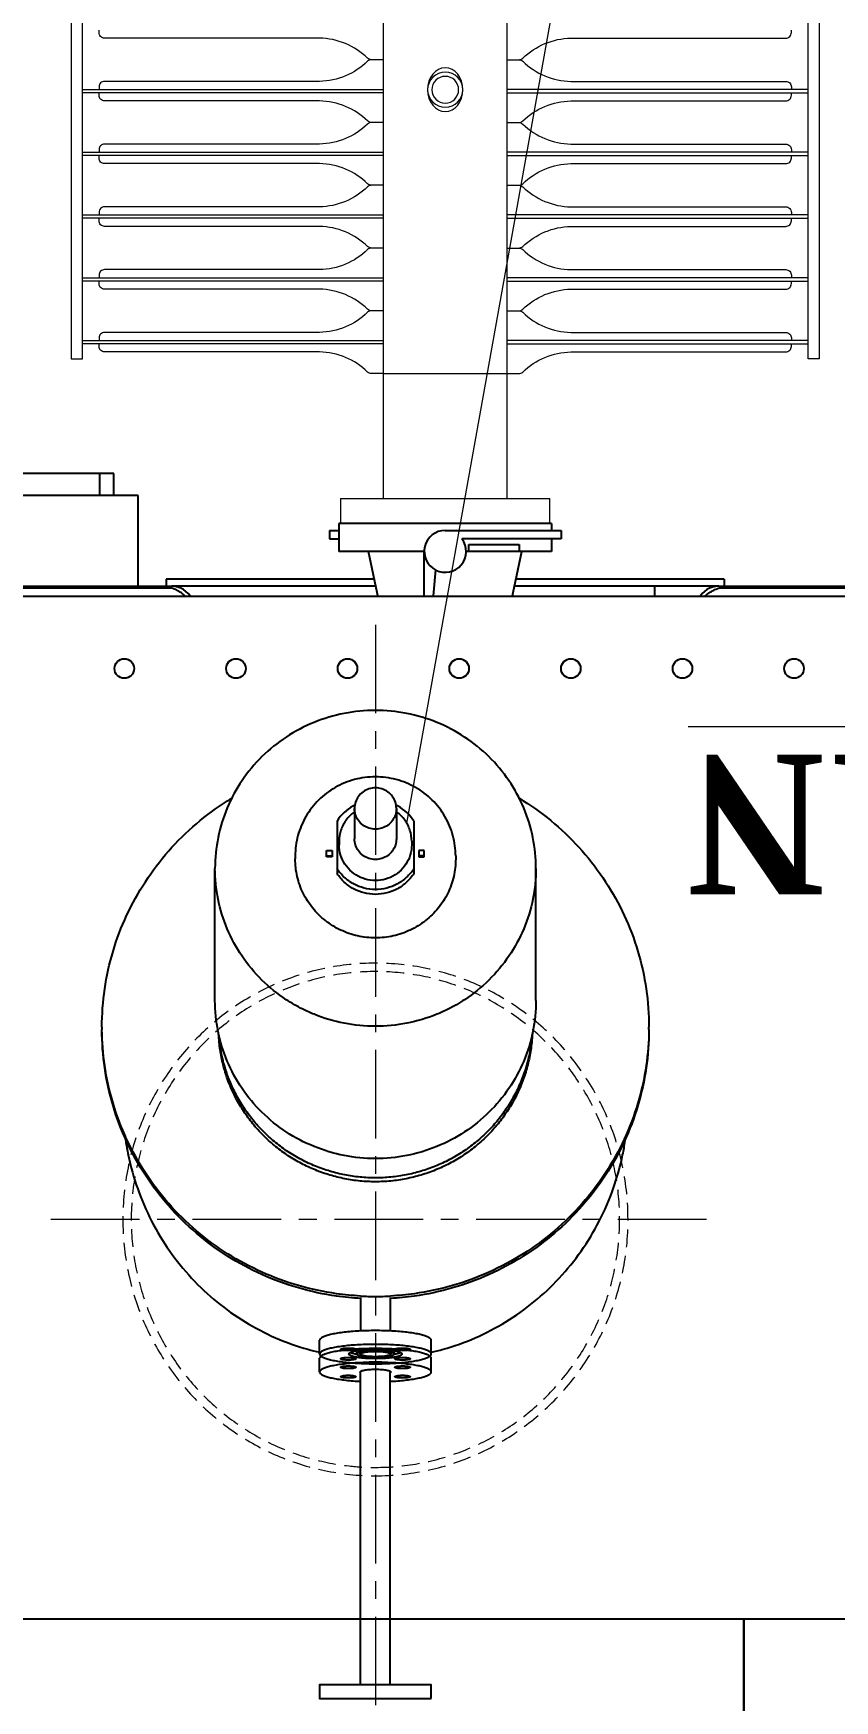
# Model space of a CAD drawing. Header units: inches. Extents: x -406115 to -363140, y -27318 to 35879.
# Drawn here: x -377064 to -376489, y 8622 to 9817 of the extents above; entities that cross this region are included whole.
import ezdxf

# ---------------------------------------------------------------- set-up
doc = ezdxf.new("R2010")
doc.units = ezdxf.units.IN
doc.header["$MEASUREMENT"] = 0
doc.set_wipeout_variables(frame=1)
doc.linetypes.add('CENTROX2', pattern=[101.6, 63.5, -12.7, 12.7, -12.7])
doc.linetypes.add('NASCOSTAX2', pattern=[19.05, 12.7, -6.35])
for name, color, linetype, lineweight in [('Assi AT', 201, 'CENTROX2', 5), ('N_Coperchio', 3, 'NASCOSTAX2', 13), ('Quote', 3, 'Continuous', 9), ('Radiatori', 140, 'Continuous', 13)]:
    doc.layers.add(name, color=color, linetype=linetype, lineweight=lineweight)
for name, color, linetype in [('Isolatori AT', 230, 'Continuous'), ('STD_Cassa', 7, 'Continuous'), ('STD_Coperchio', 2, 'Continuous'), ('Tubazioni Sfiato Torrette', 222, 'Continuous')]:
    doc.layers.add(name, color=color, linetype=linetype)
doc.styles.add('Accesories List', font='romans.shx', dxfattribs={"width": 0.9})

# ---------------------------------------------------------------- blocks, each defined once
blk = doc.blocks.new('*U234')
for p, q in [((0, -75), (0, 75)), ((0, 75), (18, 75)), ((18, -75), (18, 75)), ((18, 44.5), (1547.5, 44.5)), ((107.5, -44.5), (107.5, 44.5)), ((1547.5, -44.5), (18, -44.5)), ((18, -75), (0, -75))]:
    blk.add_line(p, q)
for points in [[(118, 260), (1537, 260), (1537, 268), (118, 268)], [(118, -260), (1537, -260), (1537, -268), (118, -268)]]:
    blk.add_lwpolyline(points, close=True)
for points in [[(128.8, 44.5), (128.8, 260), (131.2, 260), (131.2, 44.5)], [(173.8, 44.5), (173.8, 260), (176.2, 260), (176.2, 44.5)], [(218.8, 44.5), (218.8, 260), (221.2, 260), (221.2, 44.5)], [(263.8, 44.5), (263.8, 260), (266.2, 260), (266.2, 44.5)], [(308.8, 44.5), (308.8, 260), (311.2, 260), (311.2, 44.5)], [(128.8, -44.5), (128.8, -260), (131.2, -260), (131.2, -44.5)], [(173.8, -44.5), (173.8, -260), (176.2, -260), (176.2, -44.5)], [(218.8, -44.5), (218.8, -260), (221.2, -260), (221.2, -44.5)], [(263.8, -44.5), (263.8, -260), (266.2, -260), (266.2, -44.5)], [(308.8, -44.5), (308.8, -260), (311.2, -260), (311.2, -44.5)]]:
    blk.add_lwpolyline(points)
for points in [[(107.5, 44.5), (107.5, 52.8, -0.194653), (108.6, 55.6, 0.189044), (123, 90.1), (123, 244.1, -0.414214), (127, 248.1), (128.8, 248.1)], [(152.5, 44.5), (152.5, 52.8, 0.194653), (151.4, 55.6, -0.189044), (137, 90.1), (137, 244.1, 0.414214), (133, 248.1), (131.2, 248.1)], [(152.5, 44.5), (152.5, 52.8, -0.194653), (153.6, 55.6, 0.189044), (168, 90.1), (168, 244.1, -0.414214), (172, 248.1), (173.8, 248.1)], [(197.5, 44.5), (197.5, 52.8, 0.194653), (196.4, 55.6, -0.189044), (182, 90.1), (182, 244.1, 0.414214), (178, 248.1), (176.2, 248.1)], [(197.5, 44.5), (197.5, 52.8, -0.194653), (198.6, 55.6, 0.189044), (213, 90.1), (213, 244.1, -0.414214), (217, 248.1), (218.8, 248.1)], [(242.5, 44.5), (242.5, 52.8, 0.194653), (241.4, 55.6, -0.189044), (227, 90.1), (227, 244.1, 0.414214), (223, 248.1), (221.2, 248.1)], [(242.5, 44.5), (242.5, 52.8, -0.194653), (243.6, 55.6, 0.189044), (258, 90.1), (258, 244.1, -0.414214), (262, 248.1), (263.8, 248.1)], [(287.5, 44.5), (287.5, 52.8, 0.194653), (286.4, 55.6, -0.189044), (272, 90.1), (272, 244.1, 0.414214), (268, 248.1), (266.2, 248.1)], [(287.5, 44.5), (287.5, 52.8, -0.194653), (288.6, 55.6, 0.189044), (303, 90.1), (303, 244.1, -0.414214), (307, 248.1), (308.8, 248.1)], [(332.5, 44.5), (332.5, 52.8, 0.194653), (331.4, 55.6, -0.189044), (317, 90.1), (317, 244.1, 0.414214), (313, 248.1), (311.2, 248.1)], [(332.5, 44.5), (332.5, 52.8, -0.194653), (333.6, 55.6, 0.189044), (348, 90.1), (348, 244.1, -0.414214), (352, 248.1), (353.8, 248.1)], [(107.5, -44.5), (107.5, -52.8, 0.194653), (108.6, -55.6, -0.189044), (123, -90.1), (123, -244.1, 0.414214), (127, -248.1), (128.8, -248.1)], [(152.5, -44.5), (152.5, -52.8, -0.194653), (151.4, -55.6, 0.189044), (137, -90.1), (137, -244.1, -0.414214), (133, -248.1), (131.2, -248.1)], [(152.5, -44.5), (152.5, -52.8, 0.194653), (153.6, -55.6, -0.189044), (168, -90.1), (168, -244.1, 0.414214), (172, -248.1), (173.8, -248.1)], [(197.5, -44.5), (197.5, -52.8, -0.194653), (196.4, -55.6, 0.189044), (182, -90.1), (182, -244.1, -0.414214), (178, -248.1), (176.2, -248.1)], [(197.5, -44.5), (197.5, -52.8, 0.194653), (198.6, -55.6, -0.189044), (213, -90.1), (213, -244.1, 0.414214), (217, -248.1), (218.8, -248.1)], [(242.5, -44.5), (242.5, -52.8, -0.194653), (241.4, -55.6, 0.189044), (227, -90.1), (227, -244.1, -0.414214), (223, -248.1), (221.2, -248.1)], [(242.5, -44.5), (242.5, -52.8, 0.194653), (243.6, -55.6, -0.189044), (258, -90.1), (258, -244.1, 0.414214), (262, -248.1), (263.8, -248.1)], [(287.5, -44.5), (287.5, -52.8, -0.194653), (286.4, -55.6, 0.189044), (272, -90.1), (272, -244.1, -0.414214), (268, -248.1), (266.2, -248.1)], [(287.5, -44.5), (287.5, -52.8, 0.194653), (288.6, -55.6, -0.189044), (303, -90.1), (303, -244.1, 0.414214), (307, -248.1), (308.8, -248.1)], [(332.5, -44.5), (332.5, -52.8, -0.194653), (331.4, -55.6, 0.189044), (317, -90.1), (317, -244.1, -0.414214), (313, -248.1), (311.2, -248.1)], [(332.5, -44.5), (332.5, -52.8, 0.194653), (333.6, -55.6, -0.189044), (348, -90.1), (348, -244.1, 0.414214), (352, -248.1), (353.8, -248.1)]]:
    blk.add_lwpolyline(points, format="xyb")
for radius in [12.6, 9.6]:
    blk.add_circle((311, 0), radius)
blk.add_ellipse((311, 0), major_axis=(15.7, 0), ratio=0.806492)
blk = doc.blocks.new('*U219')
blk.add_lwpolyline([(-40, 0), (-40, -10), (40, -10), (40, 0)], close=True)
blk = doc.blocks.new('A$C59F54F1A')
at = {"layer": 'Tubazioni Sfiato Torrette'}
for p, q in [((-40, -16.8), (-40, -6.9)), ((40, -16.8), (40, -6.9)), ((-10.6, -241), (-10.6, -16.8)), ((10.6, -241), (10.6, -16.8))]:
    blk.add_line(p, q, dxfattribs=at)
for points, start_tangent, end_tangent in [([(-40, -6.9), (-39.9, -6.4), (-39, -5.4), (-37.2, -4.4), (-34.6, -3.5), (-31.3, -2.6), (-27.2, -1.9), (-22.5, -1.2), (-17.4, -0.7), (-11.8, -0.3), (-6, -0.1), (0, 0)], (0, 1), (1, 0)), ([(0, 0), (6, -0.1), (11.8, -0.3), (17.4, -0.7), (22.5, -1.2), (27.2, -1.9), (31.3, -2.6), (34.6, -3.5), (37.2, -4.4), (39, -5.4), (39.9, -6.4), (40, -6.9)], (1, 0), (0, -1)), ([(-40, -16.8), (-39.9, -16.3), (-39, -15.2), (-37.2, -14.3), (-34.6, -13.3), (-31.3, -12.5), (-27.2, -11.7), (-22.5, -11.1), (-17.4, -10.5), (-11.8, -10.2), (-6, -9.9), (0, -9.8)], (0, 1), (1, 0)), ([(0, -9.8), (6, -9.9), (11.8, -10.2), (17.4, -10.5), (22.5, -11.1), (27.2, -11.7), (31.3, -12.5), (34.6, -13.3), (37.2, -14.3), (39, -15.2), (39.9, -16.3), (40, -16.8)], (1, 0), (0, -1)), ([(-19.4, -12.5), (-20.7, -12.5), (-21.8, -12.6), (-22.9, -12.7), (-23.7, -12.8), (-24.4, -13), (-24.8, -13.2), (-24.9, -13.4)], (-1, 0), (0, -1)), ([(-24.9, -13.4), (-24.8, -13.6), (-24.4, -13.8), (-23.7, -14), (-22.9, -14.2), (-21.8, -14.3), (-20.7, -14.3), (-19.4, -14.4)], (0, -1), (1, 0)), ([(-19.4, -19.2), (-20.7, -19.2), (-21.8, -19.3), (-22.9, -19.4), (-23.7, -19.6), (-24.4, -19.8), (-24.8, -20), (-24.9, -20.2)], (-1, 0), (0, -1)), ([(-24.9, -20.2), (-24.8, -20.4), (-24.4, -20.6), (-23.7, -20.8), (-22.9, -20.9), (-21.8, -21), (-20.7, -21.1), (-19.4, -21.1)], (0, -1), (1, 0)), ([(-13.9, -13.4), (-14.1, -13.2), (-14.5, -13), (-15.1, -12.8), (-16, -12.7), (-17.1, -12.6), (-18.2, -12.5), (-19.4, -12.5)], (0, 1), (-1, 0)), ([(-19.4, -14.4), (-18.2, -14.3), (-17.1, -14.3), (-16, -14.2), (-15.1, -14), (-14.5, -13.8), (-14.1, -13.6), (-13.9, -13.4)], (1, 0), (0, 1)), ([(-13.9, -20.2), (-14.1, -20), (-14.5, -19.8), (-15.1, -19.6), (-16, -19.4), (-17.1, -19.3), (-18.2, -19.2), (-19.4, -19.2)], (0, 1), (-1, 0)), ([(-19.4, -21.1), (-18.2, -21.1), (-17.1, -21), (-16, -20.9), (-15.1, -20.8), (-14.5, -20.6), (-14.1, -20.4), (-13.9, -20.2)], (1, 0), (0, 1)), ([(0, -14.9), (-2.3, -14.9), (-4.5, -15), (-6.5, -15.2), (-8.2, -15.5), (-9.5, -15.8), (-10.5, -16.2), (-10.9, -16.6), (-11, -16.8)], (-1, 0), (0, -1)), ([(11, -16.8), (10.9, -16.6), (10.5, -16.2), (9.5, -15.8), (8.2, -15.5), (6.5, -15.2), (4.5, -15), (2.3, -14.9), (0, -14.9)], (0, 1), (-1, 0)), ([(19.4, -12.5), (18.2, -12.5), (17.1, -12.6), (16, -12.7), (15.1, -12.8), (14.5, -13), (14.1, -13.2), (13.9, -13.4)], (-1, 0), (0, -1)), ([(13.9, -13.4), (14.1, -13.6), (14.5, -13.8), (15.1, -14), (16, -14.2), (17.1, -14.3), (18.2, -14.3), (19.4, -14.4)], (0, -1), (1, 0)), ([(19.4, -19.2), (18.2, -19.2), (17.1, -19.3), (16, -19.4), (15.1, -19.6), (14.5, -19.8), (14.1, -20), (13.9, -20.2)], (-1, 0), (0, -1)), ([(13.9, -20.2), (14.1, -20.4), (14.5, -20.6), (15.1, -20.8), (16, -20.9), (17.1, -21), (18.2, -21.1), (19.4, -21.1)], (0, -1), (1, 0)), ([(24.9, -13.4), (24.8, -13.2), (24.4, -13), (23.7, -12.8), (22.9, -12.7), (21.8, -12.6), (20.7, -12.5), (19.4, -12.5)], (0, 1), (-1, 0)), ([(19.4, -14.4), (20.7, -14.3), (21.8, -14.3), (22.9, -14.2), (23.7, -14), (24.4, -13.8), (24.8, -13.6), (24.9, -13.4)], (1, 0), (0, 1)), ([(24.9, -20.2), (24.8, -20), (24.4, -19.8), (23.7, -19.6), (22.9, -19.4), (21.8, -19.3), (20.7, -19.2), (19.4, -19.2)], (0, 1), (-1, 0)), ([(19.4, -21.1), (20.7, -21.1), (21.8, -21), (22.9, -20.9), (23.7, -20.8), (24.4, -20.6), (24.8, -20.4), (24.9, -20.2)], (1, 0), (0, 1))]:
    blk.add_spline(points, degree=3, dxfattribs=dict(at, start_tangent=start_tangent, end_tangent=end_tangent))
for points, knots in [([(-10.6, -23.5), (-11, -23.5), (-13.3, -23.4), (-17.2, -23.1), (-22.4, -22.6), (-27, -21.9), (-31.1, -21.2), (-34.4, -20.4), (-37, -19.5), (-38.8, -18.5), (-39.9, -17.6), (-40, -17), (-40, -16.8)], [10.628615, 10.628615, 10.628615, 10.628615, 11.795288, 17.37334, 22.576747, 27.295458, 31.432406, 34.907679, 37.665094, 39.687304, 41.046619, 41.573314, 41.573314, 41.573314, 41.573314]), ([(-11, -16.8), (-11, -16.9), (-10.9, -17.1), (-10.8, -17.2), (-10.6, -17.3)], [0, 0, 0, 0, 0.2033558, 0.6480797, 0.6480797, 0.6480797, 0.6480797]), ([(40, -16.8), (40, -17), (39.9, -17.6), (38.8, -18.5), (37, -19.5), (34.4, -20.4), (31.1, -21.2), (27, -21.9), (22.4, -22.6), (17.2, -23.1), (13.3, -23.4), (11, -23.5), (10.6, -23.5)], [0, 0, 0, 0, 0.526695, 1.88601, 3.90822, 6.665635, 10.140908, 14.277856, 18.996567, 24.199974, 29.778026, 30.944699, 30.944699, 30.944699, 30.944699]), ([(10.6, -17.3), (10.8, -17.2), (10.9, -17.1), (11, -16.9), (11, -16.8)], [10.7755835, 10.7755835, 10.7755835, 10.7755835, 11.2203074, 11.4236633, 11.4236633, 11.4236633, 11.4236633])]:
    blk.add_open_spline(points, degree=3, knots=knots, dxfattribs=at)
at = {"layer": 'Tubazioni Sfiato Torrette', "xscale": -1, "rotation": 180}
blk.add_blockref('*U219', (0, -251), dxfattribs=at)

msp = doc.modelspace()

# ---------------------------------------------------------------- linework, layer by layer
at = {"layer": 'STD_Cassa'}
for p, q in [((-377005.868, 9501.674), (-377110.868, 9501.674)), ((-377015.868, 9485.799), (-377015.868, 9501.674)), ((-377005.868, 9485.799), (-377005.868, 9501.674)), ((-377005.868, 9485.799), (-377110.868, 9485.799)), ((-376988.368, 9485.799), (-377005.868, 9485.799)), ((-376988.368, 9420.799), (-376988.368, 9485.799)), ((-376851.368, 9460.799), (-376851.368, 9454.799)), ((-376851.368, 9460.799), (-376844.568, 9460.799)), ((-376844.568, 9465.799), (-376844.568, 9445.799)), ((-376692.168, 9465.799), (-376844.568, 9465.799)), ((-376768.368, 9460.799), (-376685.368, 9460.799)), ((-376692.168, 9465.799), (-376692.168, 9460.799)), ((-376685.368, 9460.799), (-376685.368, 9454.799)), ((-376851.368, 9454.799), (-376844.568, 9454.799)), ((-376783.368, 9445.799), (-376844.568, 9445.799)), ((-376816.194, 9411.799), (-376823.368, 9445.799)), ((-376783.368, 9397.799), (-376783.368, 9445.799)), ((-376685.368, 9454.799), (-376756.368, 9454.799)), ((-376692.168, 9445.799), (-376753.368, 9445.799)), ((-376751.368, 9445.799), (-376751.368, 9450.799)), ((-376751.368, 9450.799), (-376715.368, 9450.799)), ((-376720.542, 9411.799), (-376713.368, 9445.799)), ((-376715.368, 9450.799), (-376715.368, 9445.799)), ((-376692.168, 9454.799), (-376692.168, 9445.799)), ((-376775.331, 9432.513), (-376778.368, 9397.799)), ((-377152.368, 9420.799), (-376964.368, 9420.799)), ((-376968.368, 9425.799), (-376968.368, 9420.799)), ((-376819.148, 9425.799), (-376968.368, 9425.799)), ((-376818.093, 9420.799), (-376964.368, 9420.799)), ((-376572.368, 9420.799), (-376718.643, 9420.799)), ((-376568.368, 9425.799), (-376717.588, 9425.799)), ((-376618.368, 9420.799), (-376618.368, 9411.799)), ((-376572.368, 9420.799), (-376384.368, 9420.799)), ((-376568.368, 9425.799), (-376568.368, 9420.799)), ((-376964.368, 9419.506), (-377152.368, 9419.506)), ((-376384.368, 9419.506), (-376572.368, 9419.506)), ((-376778.368, 9397.799), (-376783.368, 9397.799))]:
    msp.add_line(p, q, dxfattribs=at)
for points in [[(-375114.368, 9411.799), (-375114.368, 7643.799), (-380162.368, 7643.799), (-380162.368, 9411.799)], [(-375254.368, 9271.799), (-375254.368, 7783.799), (-380022.368, 7783.799), (-380022.368, 9271.799)]]:
    msp.add_lwpolyline(points, close=True, dxfattribs=at)
for points in [[(-375144.368, 7658.799), (-380127.368, 7658.799, -0.41421356), (-380147.368, 7678.799), (-380147.368, 9381.799, -0.41421356), (-380127.368, 9401.799), (-375144.368, 9401.799, -0.41421356), (-375124.368, 9381.799), (-375124.368, 7678.799, -0.41421356)], [(-375239.368, 7753.799), (-380032.368, 7753.799, -0.41421356), (-380052.368, 7773.799), (-380052.368, 9286.799, -0.41421356), (-380032.368, 9306.799), (-375239.368, 9306.799, -0.41421356), (-375219.368, 9286.799), (-375219.368, 7773.799, -0.41421356)], [(-375239.368, 7763.799), (-380032.368, 7763.799, -0.41421356), (-380042.368, 7773.799), (-380042.368, 9286.799, -0.41421356), (-380032.368, 9296.799), (-375239.368, 9296.799, -0.41421356), (-375229.368, 9286.799), (-375229.368, 7773.799, -0.41421356)]]:
    msp.add_lwpolyline(points, format="xyb", close=True, dxfattribs=at)
for centre in [(-376998.368, 9361.799), (-376918.368, 9361.799), (-376838.368, 9361.799), (-376758.368, 9361.799), (-376678.368, 9361.799), (-376598.368, 9361.799), (-376518.368, 9361.799)]:
    msp.add_circle(centre, 7, dxfattribs=at)
for centre, radius, start, end in [((-376768.368, 9445.799), 15, 90, 36.869898), ((-376964.368, 9404.799), 16, 26.247694, 90), ((-376572.368, 9404.799), 16, 90, 154.042434)]:
    msp.add_arc(centre, radius, start, end, dxfattribs=at)
for points, start_tangent, end_tangent in [([(-376952.652, 9411.846), (-376954.392, 9413.636), (-376957.426, 9416.029), (-376960.808, 9417.998), (-376964.368, 9419.506)], (-0.65534933, 0.75532593), (-0.94254515, 0.33407878)), ([(-376584.085, 9411.846), (-376582.344, 9413.636), (-376579.31, 9416.029), (-376575.929, 9417.998), (-376572.368, 9419.506)], (0.65534933, 0.75532593), (0.94254515, 0.33407878))]:
    msp.add_spline(points, degree=3, dxfattribs=dict(at, start_tangent=start_tangent, end_tangent=end_tangent))

# ---------------------------------------------------------------- block references
at = {"layer": 'Radiatori', "xscale": -1, "rotation": 270}
msp.add_blockref('*U234', (-376768.368, 9465.799), dxfattribs=at)

# ---------------------------------------------------------------- next in the draw order: wipeouts: each hides what was drawn before it
msp.add_wipeout([(-380164.368, 9413.799), (-375112.368, 9413.799), (-375112.368, 7641.799), (-380164.368, 7641.799)]).dxf.layer = 'STD_Coperchio'

# ---------------------------------------------------------------- next in the draw order: linework, layer by layer
at = {"color": 7, "lineweight": 0, "ltscale": 0.13}
msp.add_lwpolyline([(-376795.861, 9250.976), (-376081.611, 13238.957)], dxfattribs=at)
at = {"layer": 'Assi AT'}
for p, q in [((-376818.368, 9393.214), (-376818.368, 7758.683)), ((-376581.076, 8966.799), (-377055.66, 8966.799))]:
    msp.add_line(p, q, dxfattribs=at)
at = {"layer": 'Isolatori AT'}
for p, q in [((-376833.368, 9261.434), (-376833.368, 9239.728)), ((-376803.368, 9261.434), (-376803.368, 9239.728)), ((-376845.868, 9252.444), (-376845.868, 9214.856)), ((-376790.868, 9252.444), (-376790.868, 9214.856)), ((-376853.368, 9226.818), (-376853.368, 9231.452)), ((-376853.368, 9231.452), (-376849.368, 9231.452)), ((-376849.368, 9231.452), (-376849.368, 9226.818)), ((-376844.368, 9237.991), (-376844.368, 9235.387)), ((-376792.368, 9237.991), (-376792.368, 9235.387)), ((-376787.368, 9231.452), (-376787.368, 9226.818)), ((-376783.368, 9231.452), (-376787.368, 9231.452)), ((-376783.368, 9226.818), (-376783.368, 9231.452)), ((-376933.368, 9123.731), (-376933.368, 9218.543)), ((-376875.868, 9227.399), (-376875.868, 9225.315)), ((-376853.368, 9227.513), (-376849.368, 9227.513)), ((-376849.368, 9226.818), (-376853.368, 9226.818)), ((-376783.368, 9227.513), (-376787.368, 9227.513)), ((-376787.368, 9226.818), (-376783.368, 9226.818)), ((-376760.868, 9227.399), (-376760.868, 9225.315)), ((-376703.368, 9123.731), (-376703.368, 9218.543))]:
    msp.add_line(p, q, dxfattribs=at)
for centre, radius, start, end in [((-376818.681, 9235.021), 32.291, 119.490594, 147.345722), ((-376818.537, 9234.82), 32.536, 118.525933, 119.537288), ((-376818.504, 9234.758), 32.607, 116.470359, 118.525002), ((-376818.581, 9237.894), 25.796, 125.061996, 125.857582), ((-376818.233, 9234.758), 32.607, 61.474998, 63.529641), ((-376818.2, 9234.82), 32.536, 60.462712, 61.474067), ((-376818.056, 9235.021), 32.291, 32.654278, 60.509406)]:
    msp.add_arc(centre, radius, start, end, dxfattribs=at)
for points, start_tangent, end_tangent in [([(-376703.368, 9218.543), (-376705.578, 9240.637), (-376712.122, 9261.883), (-376722.749, 9281.463), (-376737.051, 9298.625), (-376754.478, 9312.709), (-376774.36, 9323.175), (-376795.933, 9329.619), (-376818.368, 9331.796), (-376840.804, 9329.619), (-376862.377, 9323.175), (-376882.259, 9312.709), (-376899.686, 9298.625), (-376913.987, 9281.463), (-376924.614, 9261.883), (-376931.159, 9240.637), (-376933.368, 9218.543)], (0, 1), (0, -1)), ([(-376760.868, 9227.399), (-376762.824, 9242.073), (-376768.562, 9255.756), (-376777.695, 9267.512), (-376789.611, 9276.54), (-376803.493, 9282.215), (-376818.392, 9284.147), (-376833.286, 9282.204), (-376847.156, 9276.523), (-376859.058, 9267.495), (-376868.181, 9255.746), (-376873.914, 9242.07), (-376875.868, 9227.399)], (0, 1), (0, -1)), ([(-376803.368, 9261.434), (-376804.102, 9265.999), (-376806.233, 9270.117), (-376809.552, 9273.385), (-376813.733, 9275.483), (-376818.368, 9276.206), (-376823.004, 9275.483), (-376827.185, 9273.385), (-376830.504, 9270.117), (-376832.634, 9265.999), (-376833.368, 9261.434)], (0, 1), (0, -1)), ([(-376833.691, 9258.8), (-376839.425, 9253.1), (-376843.102, 9245.931), (-376844.368, 9237.991)], (-0.81047392, -0.58577472), (0, -1)), ([(-376803.368, 9261.434), (-376804.102, 9256.869), (-376806.233, 9252.751), (-376809.552, 9249.483), (-376813.733, 9247.385), (-376818.368, 9246.662), (-376823.004, 9247.385), (-376827.185, 9249.483), (-376830.504, 9252.751), (-376832.634, 9256.869), (-376833.368, 9261.434)], (0, -1), (0, 1)), ([(-376792.368, 9237.991), (-376793.637, 9245.938), (-376797.326, 9253.121), (-376803.084, 9258.828)], (0, 1), (-0.81154503, 0.58428989)), ([(-376792.368, 9235.387), (-376793.421, 9228.173), (-376796.496, 9221.543), (-376801.342, 9216.036), (-376807.568, 9212.095), (-376814.668, 9210.042), (-376822.068, 9210.042), (-376829.169, 9212.095), (-376835.395, 9216.036), (-376840.241, 9221.543), (-376843.315, 9228.173), (-376844.368, 9235.387)], (0, -1), (0, 1)), ([(-376803.368, 9239.728), (-376804.102, 9235.163), (-376806.233, 9231.045), (-376809.552, 9227.777), (-376813.733, 9225.679), (-376818.368, 9224.956), (-376823.004, 9225.679), (-376827.185, 9227.777), (-376830.504, 9231.045), (-376832.634, 9235.163), (-376833.368, 9239.728)], (0, -1), (0, 1)), ([(-376870.444, 9117.567), (-376882.259, 9124.376), (-376899.686, 9138.461), (-376913.987, 9155.623), (-376924.614, 9175.203), (-376931.159, 9196.448), (-376933.368, 9218.543)], (-0.89435124, 0.44736546), (0, 1)), ([(-376760.868, 9225.315), (-376762.31, 9212.714), (-376766.563, 9200.746), (-376773.413, 9190.009), (-376782.518, 9181.043), (-376793.42, 9174.296), (-376805.573, 9170.108), (-376818.368, 9168.689), (-376831.163, 9170.108), (-376843.317, 9174.296), (-376854.219, 9181.043), (-376863.324, 9190.009), (-376870.174, 9200.746), (-376874.427, 9212.714), (-376875.868, 9225.315)], (0, -1), (0, 1)), ([(-376790.868, 9218.329), (-376796.059, 9212.112), (-376802.661, 9207.366), (-376810.258, 9204.393), (-376818.368, 9203.38), (-376826.479, 9204.393), (-376834.075, 9207.366), (-376840.677, 9212.112), (-376845.868, 9218.329)], (-0.53878646, -0.84244237), (-0.53878646, 0.84244237)), ([(-376703.368, 9218.543), (-376705.578, 9196.448), (-376712.122, 9175.203), (-376722.749, 9155.623), (-376737.051, 9138.461), (-376754.478, 9124.376), (-376766.292, 9117.567)], (0, -1), (-0.89435124, -0.44736546)), ([(-376790.868, 9214.856), (-376796.059, 9208.639), (-376802.661, 9203.893), (-376810.258, 9200.92), (-376818.368, 9199.907), (-376826.479, 9200.92), (-376834.075, 9203.893), (-376840.677, 9208.639), (-376845.868, 9214.856)], (-0.53878646, -0.84244237), (-0.53878646, 0.84244237)), ([(-376703.368, 9123.731), (-376705.578, 9101.636), (-376712.122, 9080.391), (-376722.749, 9060.811), (-376737.051, 9043.649), (-376754.478, 9029.564), (-376774.36, 9019.099), (-376795.933, 9012.654), (-376818.368, 9010.478), (-376840.804, 9012.654), (-376862.377, 9019.099), (-376882.259, 9029.564), (-376899.686, 9043.649), (-376913.987, 9060.811), (-376924.614, 9080.391), (-376931.159, 9101.636), (-376933.368, 9123.731)], (0, -1), (0, 1)), ([(-376766.292, 9117.567), (-376774.36, 9113.911), (-376795.933, 9107.466), (-376818.368, 9105.29), (-376840.804, 9107.466), (-376862.377, 9113.911), (-376870.444, 9117.567)], (-0.89435124, -0.44736546), (-0.89435124, 0.44736546)), ([(-376705.97, 9099.928), (-376706.41, 9093.77), (-376708.03, 9083.015), (-376710.713, 9072.469), (-376714.432, 9062.232), (-376719.152, 9052.403), (-376724.828, 9043.077), (-376731.405, 9034.345), (-376738.819, 9026.289), (-376746.999, 9018.987), (-376755.867, 9012.51), (-376765.336, 9006.921), (-376775.316, 9002.272), (-376785.711, 8998.609), (-376796.421, 8995.967), (-376807.341, 8994.372), (-376818.368, 8993.839), (-376829.395, 8994.372), (-376840.316, 8995.967), (-376851.025, 8998.609), (-376861.42, 9002.272), (-376871.4, 9006.921), (-376880.87, 9012.51), (-376889.738, 9018.987), (-376897.918, 9026.289), (-376905.332, 9034.345), (-376911.909, 9043.077), (-376917.584, 9052.403), (-376922.305, 9062.232), (-376926.024, 9072.469), (-376928.707, 9083.015), (-376930.327, 9093.77), (-376930.767, 9099.928)], (-0.04310229, -0.99907066), (-0.04310229, 0.99907066)), ([(-376706.163, 9099.389), (-376706.41, 9096.548), (-376708.03, 9085.794), (-376710.713, 9075.247), (-376714.432, 9065.01), (-376719.152, 9055.181), (-376724.828, 9045.856), (-376731.405, 9037.123), (-376738.819, 9029.067), (-376746.999, 9021.765), (-376755.867, 9015.289), (-376765.336, 9009.699), (-376775.316, 9005.05), (-376785.711, 9001.388), (-376796.421, 8998.746), (-376807.341, 8997.151), (-376818.368, 8996.617), (-376829.395, 8997.151), (-376840.316, 8998.746), (-376851.025, 9001.388), (-376861.42, 9005.05), (-376871.4, 9009.699), (-376880.87, 9015.289), (-376889.738, 9021.765), (-376897.918, 9029.067), (-376905.332, 9037.123), (-376911.909, 9045.856), (-376917.584, 9055.181), (-376922.305, 9065.01), (-376926.024, 9075.247), (-376928.707, 9085.794), (-376930.327, 9096.548), (-376930.573, 9099.389)], (-0.07347703, -0.99729691), (-0.07347703, 0.99729691))]:
    msp.add_spline(points, degree=3, dxfattribs=dict(at, start_tangent=start_tangent, end_tangent=end_tangent))
at = {"layer": 'N_Coperchio', "extrusion": (0, 0, -1)}
msp.add_ellipse((-376818.368, 8966.799), major_axis=(0, -183.75), ratio=0.98503401, dxfattribs=at)
at = {"layer": 'N_Coperchio'}
msp.add_open_spline([(-376818.368, 8789.049), (-376824.684, 8789.049), (-376830.999, 8789.396), (-376847.816, 8791.253), (-376858.249, 8793.391), (-376878.564, 8799.548), (-376888.446, 8803.567), (-376907.334, 8813.353), (-376916.339, 8819.121), (-376933.177, 8832.216), (-376941.009, 8839.544), (-376955.242, 8855.518), (-376961.641, 8864.165), (-376972.797, 8882.493), (-376977.553, 8892.174), (-376985.262, 8912.252), (-376988.216, 8922.649), (-376992.223, 8943.814), (-376993.277, 8954.583), (-376993.448, 8976.136), (-376992.567, 8986.92), (-376988.898, 9008.149), (-376986.11, 9018.593), (-376978.722, 9038.795), (-376974.121, 9048.554), (-376963.258, 9067.063), (-376956.997, 9075.814), (-376943.021, 9092.021), (-376935.307, 9099.476), (-376918.679, 9112.846), (-376909.767, 9118.761), (-376891.037, 9128.857), (-376881.22, 9133.038), (-376861.005, 9139.528), (-376850.608, 9141.838), (-376829.573, 9144.51), (-376818.936, 9144.873), (-376797.772, 9143.641), (-376787.245, 9142.046), (-376766.647, 9136.949), (-376756.577, 9133.448), (-376737.223, 9124.653), (-376727.94, 9119.359), (-376710.468, 9107.154), (-376702.278, 9100.242), (-376687.263, 9085.027), (-376680.437, 9076.724), (-376668.376, 9058.998), (-376663.14, 9049.576), (-376654.432, 9029.925), (-376650.96, 9019.695), (-376645.895, 8998.766), (-376644.302, 8988.066), (-376643.047, 8966.55), (-376643.386, 8955.734), (-376645.984, 8934.342), (-376648.243, 8923.767), (-376654.607, 8903.208), (-376658.711, 8893.223), (-376668.63, 8874.174), (-376674.444, 8865.109), (-376687.588, 8848.199), (-376694.919, 8840.353), (-376710.854, 8826.138), (-376719.458, 8819.768), (-376737.657, 8808.715), (-376747.252, 8804.031), (-376767.115, 8796.502), (-376777.384, 8793.657), (-376797.899, 8789.963), (-376808.133, 8789.049), (-376818.368, 8789.049)], degree=3, knots=[0, 0, 0, 0, 0.10832337, 0.10832337, 0.29012084, 0.29012084, 0.4719183, 0.4719183, 0.65371577, 0.65371577, 0.83551324, 0.83551324, 1.01731071, 1.01731071, 1.19910818, 1.19910818, 1.38090565, 1.38090565, 1.56270312, 1.56270312, 1.74450059, 1.74450059, 1.92629806, 1.92629806, 2.10809552, 2.10809552, 2.28989299, 2.28989299, 2.47169046, 2.47169046, 2.65348793, 2.65348793, 2.8352854, 2.8352854, 3.01708287, 3.01708287, 3.19888034, 3.19888034, 3.38067781, 3.38067781, 3.56247528, 3.56247528, 3.74427274, 3.74427274, 3.92607021, 3.92607021, 4.10786768, 4.10786768, 4.28966515, 4.28966515, 4.47146262, 4.47146262, 4.65326009, 4.65326009, 4.83505756, 4.83505756, 5.01685503, 5.01685503, 5.1986525, 5.1986525, 5.38044996, 5.38044996, 5.56224743, 5.56224743, 5.7440449, 5.7440449, 5.92584237, 5.92584237, 6.10763984, 6.10763984, 6.28318531, 6.28318531, 6.28318531, 6.28318531], dxfattribs=at)
at = {"layer": 'STD_Coperchio'}
for p, q in [((-376829.018, 8910.621), (-376829.018, 8886.835)), ((-376807.718, 8910.621), (-376807.718, 8886.835)), ((-376858.368, 8870.305), (-376858.368, 8880.153)), ((-376831.868, 8872.274), (-376831.868, 8870.305)), ((-376804.868, 8872.274), (-376804.868, 8870.305)), ((-376778.368, 8870.305), (-376778.368, 8880.153))]:
    msp.add_line(p, q, dxfattribs=at)
for points in [[(-380164.368, 9413.799), (-375112.368, 9413.799), (-375112.368, 7641.799), (-380164.368, 7641.799)], [(-376554.368, 8680.299), (-379549.368, 8680.299), (-379549.368, 8460.299), (-376554.368, 8460.299)]]:
    msp.add_lwpolyline(points, close=True, dxfattribs=at)
msp.add_lwpolyline([(-376554.368, 8680.299), (-376554.368, 8460.299), (-376304.368, 8460.299, 0.41421356), (-376284.368, 8480.299), (-376284.368, 8660.299, 0.41421356), (-376304.368, 8680.299)], format="xyb", close=True, dxfattribs=at)
for centre in [(-376998.368, 9361.799), (-376918.368, 9361.799), (-376838.368, 9361.799), (-376758.368, 9361.799), (-376678.368, 9361.799), (-376598.368, 9361.799), (-376518.368, 9361.799)]:
    msp.add_circle(centre, 7, dxfattribs=at)
for centre, radius, start, end in [((-376824.577, 9104.63), 189.791, 180.00003, 180.521834), ((-376812.16, 9104.63), 189.791, 359.478166, 359.99997), ((-376812.79, 9050.799), 186.579, 187.747582, 188.452669), ((-376818.364, 9110.527), 198.92, 266.922539, 269.998763), ((-376818.373, 9110.527), 198.92, 270.001237, 273.077461)]:
    msp.add_arc(centre, radius, start, end, dxfattribs=at)
for points, start_tangent, end_tangent in [([(-377014.368, 9104.63), (-377012.373, 9132.099), (-377006.429, 9159.01), (-376996.656, 9184.814), (-376983.254, 9208.985), (-376966.495, 9231.032), (-376946.721, 9250.506), (-376924.334, 9267.01), (-376920.926, 9269.119)], (0, 1), (0.85572547, 0.51743012)), ([(-376715.811, 9269.119), (-376712.403, 9267.01), (-376690.016, 9250.506), (-376670.241, 9231.032), (-376653.483, 9208.985), (-376640.08, 9184.814), (-376630.308, 9159.01), (-376624.363, 9132.099), (-376622.368, 9104.63)], (0.85572547, -0.51743012), (0, -1)), ([(-376829.043, 8910.158), (-376846.262, 8911.835), (-376873.588, 8917.689), (-376899.79, 8927.314), (-376924.334, 8940.512), (-376946.721, 8957.017), (-376966.495, 8976.49), (-376983.254, 8998.537), (-376996.656, 9022.709), (-377006.429, 9048.512), (-377012.373, 9075.423), (-377014.368, 9102.893)], (-0.99855872, 0.05367004), (0, 1)), ([(-376829.043, 8911.894), (-376846.262, 8913.572), (-376873.588, 8919.426), (-376899.79, 8929.05), (-376924.334, 8942.249), (-376946.721, 8958.753), (-376966.495, 8978.227), (-376983.254, 9000.274), (-376996.656, 9024.445), (-377006.429, 9050.249), (-377012.373, 9077.16), (-377014.36, 9102.901)], (-0.99855872, 0.05367004), (-0.00910708, 0.99995853)), ([(-376622.376, 9102.901), (-376624.363, 9077.16), (-376630.308, 9050.249), (-376640.08, 9024.445), (-376653.483, 9000.274), (-376670.241, 8978.227), (-376690.016, 8958.753), (-376712.403, 8942.249), (-376736.947, 8929.05), (-376763.149, 8919.426), (-376790.475, 8913.572), (-376807.693, 8911.894)], (-0.00910708, -0.99995853), (-0.99855872, -0.05367004)), ([(-376622.368, 9102.893), (-376624.363, 9075.423), (-376630.308, 9048.512), (-376640.08, 9022.709), (-376653.483, 8998.537), (-376670.241, 8976.49), (-376690.016, 8957.017), (-376712.403, 8940.512), (-376736.947, 8927.314), (-376763.149, 8917.689), (-376790.475, 8911.835), (-376807.693, 8910.158)], (0, -1), (-0.99855872, -0.05367004)), ([(-376997.342, 9023.373), (-376995.52, 9013.099), (-376988.74, 8988.745), (-376978.777, 8965.659), (-376965.789, 8944.164), (-376950.107, 8924.763), (-376931.97, 8907.715), (-376911.81, 8893.392), (-376889.93, 8881.981), (-376866.805, 8873.71), (-376858.455, 8871.571)], (0.14699259, -0.98913759), (0.97442501, -0.22471294)), ([(-376778.282, 8871.571), (-376769.931, 8873.71), (-376746.806, 8881.981), (-376724.926, 8893.392), (-376704.767, 8907.715), (-376686.63, 8924.763), (-376670.947, 8944.164), (-376657.96, 8965.659), (-376647.997, 8988.745), (-376641.217, 9013.099), (-376639.395, 9023.373)], (0.97442501, 0.22471294), (0.14699259, 0.98913759)), ([(-376818.368, 8887.099), (-376824.33, 8887.021), (-376830.159, 8886.79), (-376835.724, 8886.411), (-376840.901, 8885.892), (-376845.575, 8885.245), (-376849.642, 8884.484), (-376853.009, 8883.626), (-376855.603, 8882.69), (-376857.365, 8881.698), (-376858.256, 8880.672), (-376858.346, 8880.153)], (-1, 0), (0, -1)), ([(-376778.391, 8880.153), (-376778.48, 8880.672), (-376779.371, 8881.698), (-376781.133, 8882.69), (-376783.727, 8883.626), (-376787.095, 8884.484), (-376791.161, 8885.245), (-376795.836, 8885.892), (-376801.013, 8886.411), (-376806.578, 8886.79), (-376812.407, 8887.021), (-376818.368, 8887.099)], (0, 1), (-1, 0)), ([(-376818.368, 8877.251), (-376824.33, 8877.173), (-376830.159, 8876.942), (-376835.724, 8876.563), (-376840.901, 8876.044), (-376845.575, 8875.396), (-376849.642, 8874.635), (-376853.009, 8873.778), (-376855.603, 8872.842), (-376857.365, 8871.85), (-376858.256, 8870.824), (-376858.346, 8870.305)], (-1, 0), (0, -1)), ([(-376858.346, 8870.305), (-376858.256, 8869.786), (-376857.365, 8868.759), (-376855.603, 8867.767), (-376853.009, 8866.832), (-376849.642, 8865.974), (-376845.575, 8865.213), (-376840.901, 8864.566), (-376835.724, 8864.047), (-376830.159, 8863.667), (-376824.33, 8863.436), (-376818.368, 8863.359)], (0, -1), (1, 0)), ([(-376843.314, 8873.681), (-376843.176, 8873.894), (-376842.769, 8874.096), (-376842.114, 8874.277), (-376841.243, 8874.428), (-376840.2, 8874.542), (-376839.038, 8874.613), (-376837.814, 8874.636)], (0, 1), (1, 0)), ([(-376837.814, 8872.726), (-376839.038, 8872.75), (-376840.2, 8872.821), (-376841.243, 8872.935), (-376842.114, 8873.086), (-376842.769, 8873.267), (-376843.176, 8873.469), (-376843.314, 8873.681)], (-1, 0), (0, 1)), ([(-376837.814, 8874.636), (-376836.59, 8874.613), (-376835.427, 8874.542), (-376834.385, 8874.428), (-376833.514, 8874.277), (-376832.858, 8874.096), (-376832.452, 8873.894), (-376832.314, 8873.681)], (1, 0), (0, -1)), ([(-376832.314, 8873.681), (-376832.452, 8873.469), (-376832.858, 8873.267), (-376833.514, 8873.086), (-376834.385, 8872.935), (-376835.427, 8872.821), (-376836.59, 8872.75), (-376837.814, 8872.726)], (0, -1), (-1, 0)), ([(-376837.352, 8870.305), (-376837.303, 8870.577), (-376836.787, 8871.115), (-376835.768, 8871.63), (-376834.274, 8872.109), (-376832.347, 8872.539), (-376830.038, 8872.908), (-376827.411, 8873.206), (-376824.538, 8873.425), (-376821.496, 8873.559), (-376818.368, 8873.604)], (0, 1), (1, 0)), ([(-376818.368, 8867.005), (-376821.496, 8867.05), (-376824.538, 8867.184), (-376827.411, 8867.403), (-376830.038, 8867.701), (-376832.347, 8868.07), (-376834.274, 8868.5), (-376835.768, 8868.979), (-376836.787, 8869.495), (-376837.303, 8870.032), (-376837.352, 8870.305)], (-1, 0), (0, 1)), ([(-376831.687, 8869.922), (-376832.923, 8870.154), (-376834.823, 8870.625), (-376836.222, 8871.146), (-376836.458, 8871.258)], (-0.98568247, 0.1686122), (-0.89122578, 0.45355992)), ([(-376831.868, 8870.305), (-376831.663, 8870.712), (-376831.054, 8871.107), (-376830.06, 8871.477), (-376828.71, 8871.812), (-376827.046, 8872.101), (-376825.118, 8872.335), (-376822.986, 8872.508), (-376820.713, 8872.613), (-376818.368, 8872.649)], (0, 1), (1, 0)), ([(-376818.368, 8867.961), (-376820.713, 8867.996), (-376822.986, 8868.102), (-376825.118, 8868.275), (-376827.046, 8868.509), (-376828.71, 8868.798), (-376830.06, 8869.133), (-376831.054, 8869.503), (-376831.663, 8869.898), (-376831.868, 8870.305)], (-1, 0), (0, 1)), ([(-376831.673, 8872.69), (-376831.811, 8872.491), (-376831.851, 8872.274)], (-0.71182994, -0.70235186), (0, -1)), ([(-376829.347, 8870.305), (-376829.308, 8870.504), (-376828.83, 8870.895), (-376827.895, 8871.26), (-376826.543, 8871.583), (-376824.834, 8871.85), (-376822.842, 8872.05), (-376820.655, 8872.173), (-376818.368, 8872.215)], (0, 1), (1, 0)), ([(-376818.368, 8868.395), (-376820.655, 8868.436), (-376822.842, 8868.56), (-376824.834, 8868.759), (-376826.543, 8869.027), (-376827.895, 8869.35), (-376828.83, 8869.715), (-376829.308, 8870.105), (-376829.347, 8870.305)], (-1, 0), (0, 1)), ([(-376778.391, 8870.305), (-376778.48, 8870.824), (-376779.371, 8871.85), (-376781.133, 8872.842), (-376783.727, 8873.778), (-376787.095, 8874.635), (-376791.161, 8875.396), (-376795.836, 8876.044), (-376801.013, 8876.563), (-376806.578, 8876.942), (-376812.407, 8877.173), (-376818.368, 8877.251)], (0, 1), (-1, 0)), ([(-376818.368, 8873.604), (-376815.241, 8873.559), (-376812.199, 8873.425), (-376809.325, 8873.206), (-376806.698, 8872.908), (-376804.39, 8872.539), (-376802.462, 8872.109), (-376800.969, 8871.63), (-376799.95, 8871.115), (-376799.433, 8870.577), (-376799.384, 8870.305)], (1, 0), (0, -1)), ([(-376818.368, 8872.649), (-376816.024, 8872.613), (-376813.751, 8872.508), (-376811.618, 8872.335), (-376809.691, 8872.101), (-376808.027, 8871.812), (-376806.677, 8871.477), (-376805.682, 8871.107), (-376805.073, 8870.712), (-376804.868, 8870.305)], (1, 0), (0, -1)), ([(-376818.368, 8872.215), (-376816.081, 8872.173), (-376813.894, 8872.05), (-376811.903, 8871.85), (-376810.194, 8871.583), (-376808.842, 8871.26), (-376807.907, 8870.895), (-376807.429, 8870.504), (-376807.39, 8870.305)], (1, 0), (0, -1)), ([(-376818.368, 8863.359), (-376812.407, 8863.436), (-376806.578, 8863.667), (-376801.013, 8864.047), (-376795.836, 8864.566), (-376791.161, 8865.213), (-376787.095, 8865.974), (-376783.727, 8866.832), (-376781.133, 8867.767), (-376779.371, 8868.759), (-376778.48, 8869.786), (-376778.391, 8870.305)], (1, 0), (0, 1)), ([(-376804.868, 8870.305), (-376805.073, 8869.898), (-376805.682, 8869.503), (-376806.677, 8869.133), (-376808.027, 8868.798), (-376809.691, 8868.509), (-376811.618, 8868.275), (-376813.751, 8868.102), (-376816.024, 8867.996), (-376818.368, 8867.961)], (0, -1), (-1, 0)), ([(-376807.39, 8870.305), (-376807.429, 8870.105), (-376807.907, 8869.715), (-376808.842, 8869.35), (-376810.194, 8869.027), (-376811.903, 8868.759), (-376813.894, 8868.56), (-376816.081, 8868.436), (-376818.368, 8868.395)], (0, -1), (-1, 0)), ([(-376799.384, 8870.305), (-376799.433, 8870.032), (-376799.95, 8869.495), (-376800.969, 8868.979), (-376802.462, 8868.5), (-376804.39, 8868.07), (-376806.698, 8867.701), (-376809.325, 8867.403), (-376812.199, 8867.184), (-376815.241, 8867.05), (-376818.368, 8867.005)], (0, -1), (-1, 0)), ([(-376804.885, 8872.274), (-376804.926, 8872.491), (-376805.064, 8872.69)], (0, 1), (-0.71182994, 0.70235186)), ([(-376800.278, 8871.258), (-376800.514, 8871.146), (-376801.914, 8870.625), (-376803.813, 8870.154), (-376805.05, 8869.922)], (-0.89122578, -0.45355992), (-0.98568247, -0.1686122)), ([(-376804.423, 8873.681), (-376804.285, 8873.894), (-376803.878, 8874.096), (-376803.223, 8874.277), (-376802.352, 8874.428), (-376801.309, 8874.542), (-376800.147, 8874.613), (-376798.923, 8874.636)], (0, 1), (1, 0)), ([(-376798.923, 8872.726), (-376800.147, 8872.75), (-376801.309, 8872.821), (-376802.352, 8872.935), (-376803.223, 8873.086), (-376803.878, 8873.267), (-376804.285, 8873.469), (-376804.423, 8873.681)], (-1, 0), (0, 1)), ([(-376798.923, 8874.636), (-376797.699, 8874.613), (-376796.537, 8874.542), (-376795.494, 8874.428), (-376794.623, 8874.277), (-376793.968, 8874.096), (-376793.561, 8873.894), (-376793.423, 8873.681)], (1, 0), (0, -1)), ([(-376793.423, 8873.681), (-376793.561, 8873.469), (-376793.968, 8873.267), (-376794.623, 8873.086), (-376795.494, 8872.935), (-376796.537, 8872.821), (-376797.699, 8872.75), (-376798.923, 8872.726)], (0, -1), (-1, 0)), ([(-376843.314, 8866.928), (-376843.176, 8867.141), (-376842.769, 8867.342), (-376842.114, 8867.524), (-376841.243, 8867.675), (-376840.2, 8867.789), (-376839.038, 8867.859), (-376837.814, 8867.883)], (0, 1), (1, 0)), ([(-376837.814, 8865.973), (-376839.038, 8865.997), (-376840.2, 8866.068), (-376841.243, 8866.181), (-376842.114, 8866.333), (-376842.769, 8866.514), (-376843.176, 8866.716), (-376843.314, 8866.928)], (-1, 0), (0, 1)), ([(-376837.814, 8867.883), (-376836.59, 8867.859), (-376835.427, 8867.789), (-376834.385, 8867.675), (-376833.514, 8867.524), (-376832.858, 8867.342), (-376832.452, 8867.141), (-376832.314, 8866.928)], (1, 0), (0, -1)), ([(-376832.314, 8866.928), (-376832.452, 8866.716), (-376832.858, 8866.514), (-376833.514, 8866.333), (-376834.385, 8866.181), (-376835.427, 8866.068), (-376836.59, 8865.997), (-376837.814, 8865.973)], (0, -1), (-1, 0)), ([(-376804.423, 8866.928), (-376804.285, 8867.141), (-376803.878, 8867.342), (-376803.223, 8867.524), (-376802.352, 8867.675), (-376801.309, 8867.789), (-376800.147, 8867.859), (-376798.923, 8867.883)], (0, 1), (1, 0)), ([(-376798.923, 8865.973), (-376800.147, 8865.997), (-376801.309, 8866.068), (-376802.352, 8866.181), (-376803.223, 8866.333), (-376803.878, 8866.514), (-376804.285, 8866.716), (-376804.423, 8866.928)], (-1, 0), (0, 1)), ([(-376798.923, 8867.883), (-376797.699, 8867.859), (-376796.537, 8867.789), (-376795.494, 8867.675), (-376794.623, 8867.524), (-376793.968, 8867.342), (-376793.561, 8867.141), (-376793.423, 8866.928)], (1, 0), (0, -1)), ([(-376793.423, 8866.928), (-376793.561, 8866.716), (-376793.968, 8866.514), (-376794.623, 8866.333), (-376795.494, 8866.181), (-376796.537, 8866.068), (-376797.699, 8865.997), (-376798.923, 8865.973)], (0, -1), (-1, 0))]:
    msp.add_spline(points, degree=3, dxfattribs=dict(at, start_tangent=start_tangent, end_tangent=end_tangent))

# ---------------------------------------------------------------- next in the draw order: block references
at = {"layer": 'Tubazioni Sfiato Torrette', "xscale": -1}
msp.add_blockref('A$C59F54F1A', (-376818.368, 8874.251), dxfattribs=at)

# ---------------------------------------------------------------- next in the draw order: texts
at = {"layer": 'Quote', "insert": (-376511.155, 9249.935), "char_height": 100, "width": 185.80894, "attachment_point": 5, "rotation": 180, "style": 'Accesories List'}
msp.add_mtext('{\\fTimes New Roman|b1|i0|c0|p18;\\L1N}', dxfattribs=at)

doc.saveas('drawing.dxf')
